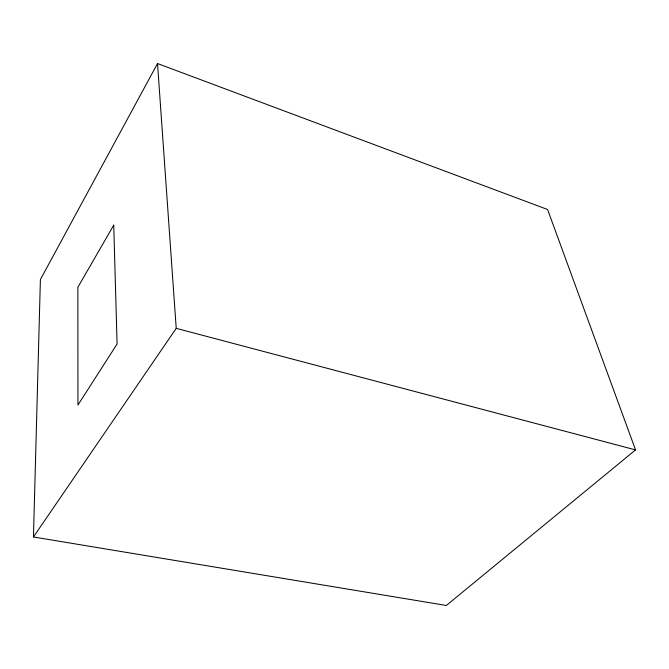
<?xml version="1.0" encoding="UTF-8"?>
<svg xmlns="http://www.w3.org/2000/svg" width="669" height="669" viewBox="0 0 669 669"><rect width="100%" height="100%" fill="white"/><g stroke="black" fill="none" stroke-linecap="round" stroke-linejoin="round"><path stroke-width="1" d="M33.45 536.973L40.399 279.558L157.516 63.53L547.577 209.506L635.55 449.903L446.332 605.47L33.45 536.973L176.223 328.337L157.516 63.53M176.223 328.337L635.55 449.903M113.73 225.144L77.863 287.277L77.939 405.046L117.092 343.991L113.73 225.144"/></g></svg>
